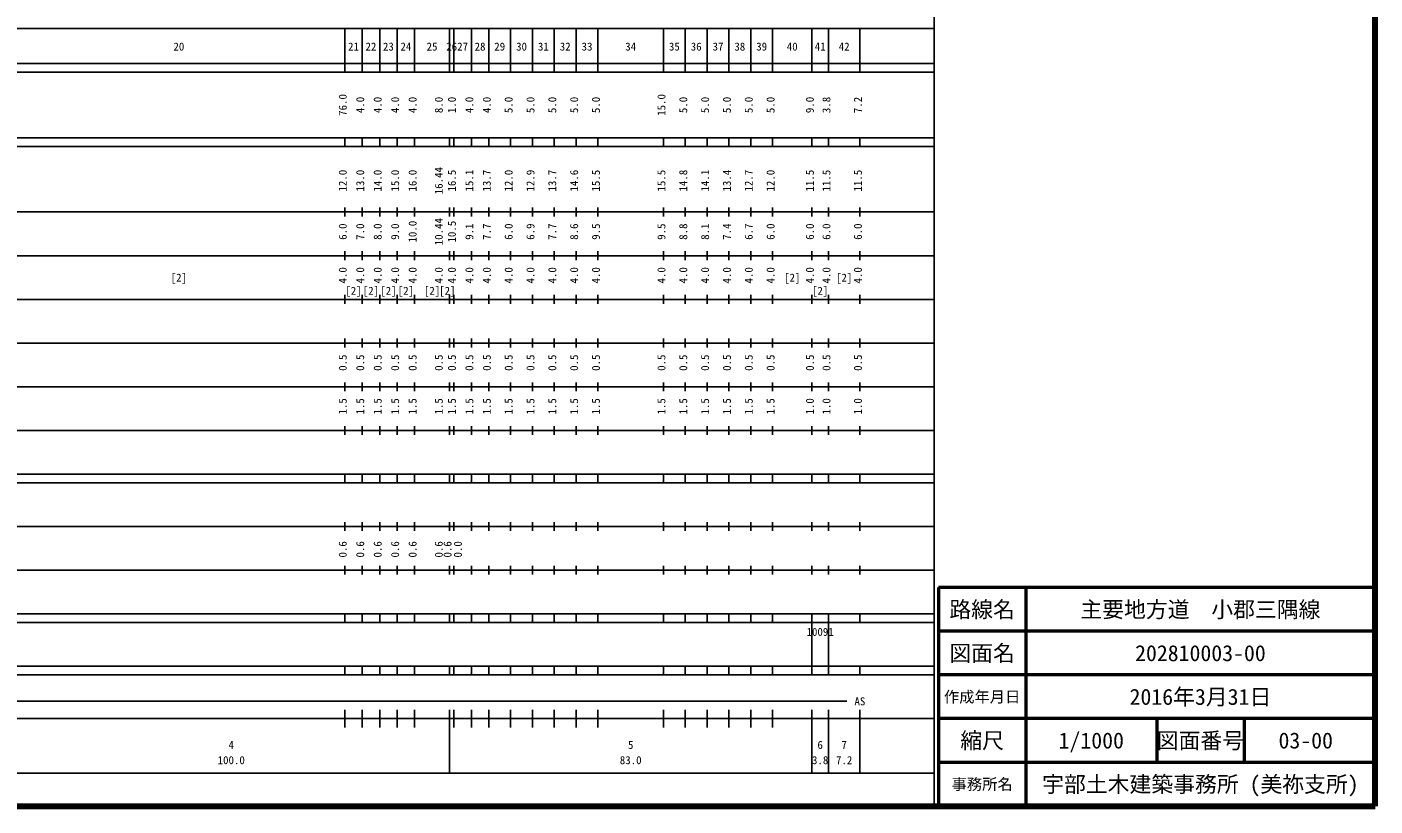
# Model space of a CAD drawing. Units: millimetres on the paper, enlarged 1000 times. Extents: x 40000 to 680000, y 20000 to 380000.
# Drawn here: x 371208 to 680000, y 20000 to 198357 of the extents above; entities that cross this region are included whole.
import ezdxf
from ezdxf.enums import TextEntityAlignment as Align

# ---------------------------------------------------------------- set-up
doc = ezdxf.new("R2010")
doc.units = ezdxf.units.MM
doc.header["$LTSCALE"] = 1000
for name, color, linetype, lineweight in [('M-TTL', 2, 'Continuous', 140), ('M-TTL-BAND', 7, 'Continuous', 25), ('M-TTL-FRAM', 2, 'Continuous', 50), ('M-TTL-LINE', 7, 'Continuous', 50)]:
    doc.layers.add(name, color=color, linetype=linetype, lineweight=lineweight)
doc.layers.add('M-TTL-TXT', color=7, linetype='Continuous')
doc.styles.add('ＭＳ ゴシック', font='')
doc.styles.get('ＭＳ ゴシック').set_extended_font_data('MS Gothic')

msp = doc.modelspace()

# ---------------------------------------------------------------- linework, layer by layer
at = {"layer": 'M-TTL'}
for p, q in [((680000, 20000), (680000, 380000)), ((40000, 20000), (680000, 20000))]:
    msp.add_line(p, q, dxfattribs=at)
at = {"layer": 'M-TTL-BAND'}
for p, q in [((579000, 20000), (579000, 370000)), ((68000, 198000), (579000, 198000)), ((444000, 188000), (444000, 198000)), ((448000, 188000), (448000, 198000)), ((452000, 188000), (452000, 198000)), ((456000, 188000), (456000, 198000)), ((460000, 188000), (460000, 198000)), ((468000, 188000), (468000, 198000)), ((469000, 188000), (469000, 198000)), ((473000, 188000), (473000, 198000)), ((477000, 188000), (477000, 198000)), ((482000, 188000), (482000, 198000)), ((487000, 188000), (487000, 198000)), ((492000, 188000), (492000, 198000)), ((497000, 188000), (497000, 198000)), ((502000, 188000), (502000, 198000)), ((517000, 188000), (517000, 198000)), ((522000, 188000), (522000, 198000)), ((527000, 188000), (527000, 198000)), ((532000, 188000), (532000, 198000)), ((537000, 188000), (537000, 198000)), ((542000, 188000), (542000, 198000)), ((551000, 188000), (551000, 198000)), ((554800, 188000), (554800, 198000)), ((562000, 188000), (562000, 198000)), ((40000, 190000), (579000, 190000)), ((40000, 188000), (579000, 188000)), ((40000, 173000), (579000, 173000)), ((444000, 171000), (444000, 173000)), ((448000, 171000), (448000, 173000)), ((452000, 171000), (452000, 173000)), ((456000, 171000), (456000, 173000)), ((460000, 171000), (460000, 173000)), ((468000, 171000), (468000, 173000)), ((469000, 171000), (469000, 173000)), ((473000, 171000), (473000, 173000)), ((477000, 171000), (477000, 173000)), ((482000, 171000), (482000, 173000)), ((487000, 171000), (487000, 173000)), ((492000, 171000), (492000, 173000)), ((497000, 171000), (497000, 173000)), ((502000, 171000), (502000, 173000)), ((517000, 171000), (517000, 173000)), ((522000, 171000), (522000, 173000)), ((527000, 171000), (527000, 173000)), ((532000, 171000), (532000, 173000)), ((537000, 171000), (537000, 173000)), ((542000, 171000), (542000, 173000)), ((551000, 171000), (551000, 173000)), ((554800, 171000), (554800, 173000)), ((562000, 171000), (562000, 173000)), ((40000, 171000), (579000, 171000)), ((40000, 156000), (579000, 156000)), ((444000, 155000), (444000, 157000)), ((448000, 155000), (448000, 157000)), ((452000, 155000), (452000, 157000)), ((456000, 155000), (456000, 157000)), ((460000, 155000), (460000, 157000)), ((468000, 155000), (468000, 157000)), ((469000, 155000), (469000, 157000)), ((473000, 155000), (473000, 157000)), ((477000, 155000), (477000, 157000)), ((482000, 155000), (482000, 157000)), ((487000, 155000), (487000, 157000)), ((492000, 155000), (492000, 157000)), ((497000, 155000), (497000, 157000)), ((502000, 155000), (502000, 157000)), ((517000, 155000), (517000, 157000)), ((522000, 155000), (522000, 157000)), ((527000, 155000), (527000, 157000)), ((532000, 155000), (532000, 157000)), ((537000, 155000), (537000, 157000)), ((542000, 155000), (542000, 157000)), ((551000, 155000), (551000, 157000)), ((554800, 155000), (554800, 157000)), ((562000, 155000), (562000, 157000)), ((46000, 146000), (579000, 146000)), ((444000, 145000), (444000, 147000)), ((448000, 145000), (448000, 147000)), ((452000, 145000), (452000, 147000)), ((456000, 145000), (456000, 147000)), ((460000, 145000), (460000, 147000)), ((468000, 145000), (468000, 147000)), ((469000, 145000), (469000, 147000)), ((473000, 145000), (473000, 147000)), ((477000, 145000), (477000, 147000)), ((482000, 145000), (482000, 147000)), ((487000, 145000), (487000, 147000)), ((492000, 145000), (492000, 147000)), ((497000, 145000), (497000, 147000)), ((502000, 145000), (502000, 147000)), ((517000, 145000), (517000, 147000)), ((522000, 145000), (522000, 147000)), ((527000, 145000), (527000, 147000)), ((532000, 145000), (532000, 147000)), ((537000, 145000), (537000, 147000)), ((542000, 145000), (542000, 147000)), ((551000, 145000), (551000, 147000)), ((554800, 145000), (554800, 147000)), ((562000, 145000), (562000, 147000)), ((52000, 136000), (579000, 136000)), ((444000, 135000), (444000, 137000)), ((448000, 135000), (448000, 137000)), ((452000, 135000), (452000, 137000)), ((456000, 135000), (456000, 137000)), ((460000, 135000), (460000, 137000)), ((468000, 135000), (468000, 137000)), ((469000, 135000), (469000, 137000)), ((473000, 135000), (473000, 137000)), ((477000, 135000), (477000, 137000)), ((482000, 135000), (482000, 137000)), ((487000, 135000), (487000, 137000)), ((492000, 135000), (492000, 137000)), ((497000, 135000), (497000, 137000)), ((502000, 135000), (502000, 137000)), ((517000, 135000), (517000, 137000)), ((522000, 135000), (522000, 137000)), ((527000, 135000), (527000, 137000)), ((532000, 135000), (532000, 137000)), ((537000, 135000), (537000, 137000)), ((542000, 135000), (542000, 137000)), ((551000, 135000), (551000, 137000)), ((554800, 135000), (554800, 137000)), ((562000, 135000), (562000, 137000)), ((444000, 125000), (444000, 127000)), ((448000, 125000), (448000, 127000)), ((452000, 125000), (452000, 127000)), ((456000, 125000), (456000, 127000)), ((460000, 125000), (460000, 127000)), ((468000, 125000), (468000, 127000)), ((469000, 125000), (469000, 127000)), ((473000, 125000), (473000, 127000)), ((477000, 125000), (477000, 127000)), ((482000, 125000), (482000, 127000)), ((487000, 125000), (487000, 127000)), ((492000, 125000), (492000, 127000)), ((497000, 125000), (497000, 127000)), ((502000, 125000), (502000, 127000)), ((517000, 125000), (517000, 127000)), ((522000, 125000), (522000, 127000)), ((527000, 125000), (527000, 127000)), ((532000, 125000), (532000, 127000)), ((537000, 125000), (537000, 127000)), ((542000, 125000), (542000, 127000)), ((551000, 125000), (551000, 127000)), ((554800, 125000), (554800, 127000)), ((562000, 125000), (562000, 127000)), ((46000, 126000), (579000, 126000)), ((52000, 116000), (579000, 116000)), ((444000, 115000), (444000, 117000)), ((448000, 115000), (448000, 117000)), ((452000, 115000), (452000, 117000)), ((456000, 115000), (456000, 117000)), ((460000, 115000), (460000, 117000)), ((468000, 115000), (468000, 117000)), ((469000, 115000), (469000, 117000)), ((473000, 115000), (473000, 117000)), ((477000, 115000), (477000, 117000)), ((482000, 115000), (482000, 117000)), ((487000, 115000), (487000, 117000)), ((492000, 115000), (492000, 117000)), ((497000, 115000), (497000, 117000)), ((502000, 115000), (502000, 117000)), ((517000, 115000), (517000, 117000)), ((522000, 115000), (522000, 117000)), ((527000, 115000), (527000, 117000)), ((532000, 115000), (532000, 117000)), ((537000, 115000), (537000, 117000)), ((542000, 115000), (542000, 117000)), ((551000, 115000), (551000, 117000)), ((554800, 115000), (554800, 117000)), ((562000, 115000), (562000, 117000)), ((46000, 106000), (579000, 106000)), ((444000, 105000), (444000, 107000)), ((448000, 105000), (448000, 107000)), ((452000, 105000), (452000, 107000)), ((456000, 105000), (456000, 107000)), ((460000, 105000), (460000, 107000)), ((468000, 105000), (468000, 107000)), ((469000, 105000), (469000, 107000)), ((473000, 105000), (473000, 107000)), ((477000, 105000), (477000, 107000)), ((482000, 105000), (482000, 107000)), ((487000, 105000), (487000, 107000)), ((492000, 105000), (492000, 107000)), ((497000, 105000), (497000, 107000)), ((502000, 105000), (502000, 107000)), ((517000, 105000), (517000, 107000)), ((522000, 105000), (522000, 107000)), ((527000, 105000), (527000, 107000)), ((532000, 105000), (532000, 107000)), ((537000, 105000), (537000, 107000)), ((542000, 105000), (542000, 107000)), ((551000, 105000), (551000, 107000)), ((554800, 105000), (554800, 107000)), ((562000, 105000), (562000, 107000)), ((40000, 96000), (579000, 96000)), ((444000, 94000), (444000, 96000)), ((448000, 94000), (448000, 96000)), ((452000, 94000), (452000, 96000)), ((456000, 94000), (456000, 96000)), ((460000, 94000), (460000, 96000)), ((468000, 94000), (468000, 96000)), ((469000, 94000), (469000, 96000)), ((473000, 94000), (473000, 96000)), ((477000, 94000), (477000, 96000)), ((482000, 94000), (482000, 96000)), ((487000, 94000), (487000, 96000)), ((492000, 94000), (492000, 96000)), ((497000, 94000), (497000, 96000)), ((502000, 94000), (502000, 96000)), ((517000, 94000), (517000, 96000)), ((522000, 94000), (522000, 96000)), ((527000, 94000), (527000, 96000)), ((532000, 94000), (532000, 96000)), ((537000, 94000), (537000, 96000)), ((542000, 94000), (542000, 96000)), ((551000, 94000), (551000, 96000)), ((554800, 94000), (554800, 96000)), ((562000, 94000), (562000, 96000)), ((40000, 94000), (579000, 94000)), ((49000, 84000), (579000, 84000)), ((444000, 83000), (444000, 85000)), ((448000, 83000), (448000, 85000)), ((452000, 83000), (452000, 85000)), ((456000, 83000), (456000, 85000)), ((460000, 83000), (460000, 85000)), ((468000, 83000), (468000, 85000)), ((469000, 83000), (469000, 85000)), ((473000, 83000), (473000, 85000)), ((477000, 83000), (477000, 85000)), ((482000, 83000), (482000, 85000)), ((487000, 83000), (487000, 85000)), ((492000, 83000), (492000, 85000)), ((497000, 83000), (497000, 85000)), ((502000, 83000), (502000, 85000)), ((517000, 83000), (517000, 85000)), ((522000, 83000), (522000, 85000)), ((527000, 83000), (527000, 85000)), ((532000, 83000), (532000, 85000)), ((537000, 83000), (537000, 85000)), ((542000, 83000), (542000, 85000)), ((551000, 83000), (551000, 85000)), ((554800, 83000), (554800, 85000)), ((562000, 83000), (562000, 85000)), ((444000, 73000), (444000, 75000)), ((448000, 73000), (448000, 75000)), ((452000, 73000), (452000, 75000)), ((456000, 73000), (456000, 75000)), ((460000, 73000), (460000, 75000)), ((468000, 73000), (468000, 75000)), ((469000, 73000), (469000, 75000)), ((473000, 73000), (473000, 75000)), ((477000, 73000), (477000, 75000)), ((482000, 73000), (482000, 75000)), ((487000, 73000), (487000, 75000)), ((492000, 73000), (492000, 75000)), ((497000, 73000), (497000, 75000)), ((502000, 73000), (502000, 75000)), ((517000, 73000), (517000, 75000)), ((522000, 73000), (522000, 75000)), ((527000, 73000), (527000, 75000)), ((532000, 73000), (532000, 75000)), ((537000, 73000), (537000, 75000)), ((542000, 73000), (542000, 75000)), ((551000, 73000), (551000, 75000)), ((554800, 73000), (554800, 75000)), ((562000, 73000), (562000, 75000)), ((40000, 74000), (579000, 74000)), ((40000, 64000), (579000, 64000)), ((40000, 62000), (579000, 62000)), ((444000, 62000), (444000, 64000)), ((448000, 62000), (448000, 64000)), ((452000, 62000), (452000, 64000)), ((456000, 62000), (456000, 64000)), ((460000, 62000), (460000, 64000)), ((468000, 62000), (468000, 64000)), ((469000, 62000), (469000, 64000)), ((473000, 62000), (473000, 64000)), ((477000, 62000), (477000, 64000)), ((482000, 62000), (482000, 64000)), ((487000, 62000), (487000, 64000)), ((492000, 62000), (492000, 64000)), ((497000, 62000), (497000, 64000)), ((502000, 62000), (502000, 64000)), ((517000, 62000), (517000, 64000)), ((522000, 62000), (522000, 64000)), ((527000, 62000), (527000, 64000)), ((532000, 62000), (532000, 64000)), ((537000, 62000), (537000, 64000)), ((542000, 62000), (542000, 64000)), ((551000, 62000), (551000, 64000)), ((551000, 52000), (551000, 62000)), ((554800, 62000), (554800, 64000)), ((554800, 52000), (554800, 62000)), ((562000, 62000), (562000, 64000)), ((40000, 52000), (579000, 52000)), ((40000, 50000), (579000, 50000)), ((444000, 50000), (444000, 52000)), ((448000, 50000), (448000, 52000)), ((452000, 50000), (452000, 52000)), ((456000, 50000), (456000, 52000)), ((460000, 50000), (460000, 52000)), ((468000, 50000), (468000, 52000)), ((469000, 50000), (469000, 52000)), ((473000, 50000), (473000, 52000)), ((477000, 50000), (477000, 52000)), ((482000, 50000), (482000, 52000)), ((487000, 50000), (487000, 52000)), ((492000, 50000), (492000, 52000)), ((497000, 50000), (497000, 52000)), ((502000, 50000), (502000, 52000)), ((517000, 50000), (517000, 52000)), ((522000, 50000), (522000, 52000)), ((527000, 50000), (527000, 52000)), ((532000, 50000), (532000, 52000)), ((537000, 50000), (537000, 52000)), ((542000, 50000), (542000, 52000)), ((551000, 50000), (551000, 52000)), ((554800, 50000), (554800, 52000)), ((562000, 50000), (562000, 52000)), ((71000, 44000), (559000, 44000)), ((444000, 38000), (444000, 42000)), ((448000, 38000), (448000, 42000)), ((452000, 38000), (452000, 42000)), ((456000, 38000), (456000, 42000)), ((460000, 38000), (460000, 42000)), ((468000, 27500), (468000, 42000)), ((469000, 38000), (469000, 42000)), ((473000, 38000), (473000, 42000)), ((477000, 38000), (477000, 42000)), ((482000, 38000), (482000, 42000)), ((487000, 38000), (487000, 42000)), ((492000, 38000), (492000, 42000)), ((497000, 38000), (497000, 42000)), ((502000, 38000), (502000, 42000)), ((517000, 38000), (517000, 42000)), ((522000, 38000), (522000, 42000)), ((527000, 38000), (527000, 42000)), ((532000, 38000), (532000, 42000)), ((537000, 38000), (537000, 42000)), ((542000, 38000), (542000, 42000)), ((551000, 27500), (551000, 42000)), ((554800, 27500), (554800, 42000)), ((562000, 27500), (562000, 42000)), ((40000, 40000), (579000, 40000)), ((68000, 27500), (579000, 27500))]:
    msp.add_line(p, q, dxfattribs=at)
at = {"layer": 'M-TTL-FRAM'}
for p, q in [((680000, 70000), (580000, 70000)), ((580000, 70000), (580000, 20000))]:
    msp.add_line(p, q, dxfattribs=at)
at = {"layer": 'M-TTL-LINE'}
for p, q in [((600000, 70000), (600000, 20000)), ((680000, 60000), (580000, 60000)), ((680000, 50000), (580000, 50000)), ((680000, 40000), (580000, 40000)), ((630000, 40000), (630000, 30000)), ((650000, 40000), (650000, 30000)), ((680000, 30000), (580000, 30000))]:
    msp.add_line(p, q, dxfattribs=at)

# ---------------------------------------------------------------- texts
at = {"layer": 'M-TTL-BAND', "style": 'ＭＳ ゴシック'}
for s, p in [('20', (406000, 192405)), ('21', (446000, 192405)), ('22', (450000, 192405)), ('23', (454000, 192405)), ('24', (458000, 192405)), ('25', (464000, 192405)), ('26', (468500, 192405)), ('27', (471000, 192405)), ('28', (475000, 192405)), ('29', (479500, 192405)), ('30', (484500, 192405)), ('31', (489500, 192405)), ('32', (494500, 192405)), ('33', (499500, 192405)), ('34', (509500, 192405)), ('35', (519500, 192405)), ('36', (524500, 192405)), ('37', (529500, 192405)), ('38', (534500, 192405)), ('39', (539500, 192405)), ('40', (546500, 192405)), ('41', (552900, 192405)), ('42', (558400, 192405)), ('[2]', (406000, 139500)), ('[2]', (446000, 136500)), ('[2]', (450000, 136500)), ('[2]', (454000, 136500)), ('[2]', (458000, 136500)), ('[2]', (464000, 136500)), ('[2]', (467500, 136500)), ('[2]', (546500, 139500)), ('[2]', (552900, 136500)), ('[2]', (558400, 139500)), ('AS', (562000, 42500)), ('4', (418000, 32523)), ('5', (509500, 32523)), ('6', (552900, 32523)), ('7', (558400, 32523)), ('100.0', (418000, 29033)), ('83.0', (509500, 29033)), ('3.8', (552900, 29033)), ('7.2', (558400, 29033))]:
    msp.add_text(s, height=1833, dxfattribs=at).set_placement(p, align=Align.BOTTOM_CENTER)
for s, p in [('76.0', (445000, 180500)), ('4.0', (449000, 180500)), ('4.0', (453000, 180500)), ('4.0', (457000, 180500)), ('4.0', (461000, 180500)), ('8.0', (467000, 180500)), ('1.0', (470000, 180500)), ('4.0', (474000, 180500)), ('4.0', (478000, 180500)), ('5.0', (483000, 180500)), ('5.0', (488000, 180500)), ('5.0', (493000, 180500)), ('5.0', (498000, 180500)), ('5.0', (503000, 180500)), ('15.0', (518000, 180500)), ('5.0', (523000, 180500)), ('5.0', (528000, 180500)), ('5.0', (533000, 180500)), ('5.0', (538000, 180500)), ('5.0', (543000, 180500)), ('9.0', (552000, 180500)), ('3.8', (555800, 180500)), ('7.2', (563000, 180500)), ('12.0', (445000, 163174)), ('13.0', (449000, 163174)), ('14.0', (453000, 163174)), ('15.0', (457000, 163174)), ('16.0', (461000, 163174)), ('16.44', (467000, 163174)), ('16.5', (470000, 163174)), ('15.1', (474000, 163174)), ('13.7', (478000, 163174)), ('12.0', (483000, 163174)), ('12.9', (488000, 163174)), ('13.7', (493000, 163174)), ('14.6', (498000, 163174)), ('15.5', (503000, 163174)), ('15.5', (518000, 163174)), ('14.8', (523000, 163174)), ('14.1', (528000, 163174)), ('13.4', (533000, 163174)), ('12.7', (538000, 163174)), ('12.0', (543000, 163174)), ('11.5', (552000, 163174)), ('11.5', (555800, 163174)), ('11.5', (563000, 163174)), ('10.44', (467000, 151500)), ('6.0', (445000, 151500)), ('7.0', (449000, 151500)), ('8.0', (453000, 151500)), ('9.0', (457000, 151500)), ('10.0', (461000, 151500)), ('10.5', (470000, 151500)), ('9.1', (474000, 151500)), ('7.7', (478000, 151500)), ('6.0', (483000, 151500)), ('6.9', (488000, 151500)), ('7.7', (493000, 151500)), ('8.6', (498000, 151500)), ('9.5', (503000, 151500)), ('9.5', (518000, 151500)), ('8.8', (523000, 151500)), ('8.1', (528000, 151500)), ('7.4', (533000, 151500)), ('6.7', (538000, 151500)), ('6.0', (543000, 151500)), ('6.0', (552000, 151500)), ('6.0', (555800, 151500)), ('6.0', (563000, 151500)), ('4.0', (445000, 141500)), ('4.0', (449000, 141500)), ('4.0', (453000, 141500)), ('4.0', (457000, 141500)), ('4.0', (461000, 141500)), ('4.0', (467000, 141500)), ('4.0', (470000, 141500)), ('4.0', (474000, 141500)), ('4.0', (478000, 141500)), ('4.0', (483000, 141500)), ('4.0', (488000, 141500)), ('4.0', (493000, 141500)), ('4.0', (498000, 141500)), ('4.0', (503000, 141500)), ('4.0', (518000, 141500)), ('4.0', (523000, 141500)), ('4.0', (528000, 141500)), ('4.0', (533000, 141500)), ('4.0', (538000, 141500)), ('4.0', (543000, 141500)), ('4.0', (552000, 141500)), ('4.0', (555800, 141500)), ('4.0', (563000, 141500)), ('0.5', (445000, 121500)), ('0.5', (449000, 121500)), ('0.5', (453000, 121500)), ('0.5', (457000, 121500)), ('0.5', (461000, 121500)), ('0.5', (467000, 121500)), ('0.5', (470000, 121500)), ('0.5', (474000, 121500)), ('0.5', (478000, 121500)), ('0.5', (483000, 121500)), ('0.5', (488000, 121500)), ('0.5', (493000, 121500)), ('0.5', (498000, 121500)), ('0.5', (503000, 121500)), ('0.5', (518000, 121500)), ('0.5', (523000, 121500)), ('0.5', (528000, 121500)), ('0.5', (533000, 121500)), ('0.5', (538000, 121500)), ('0.5', (543000, 121500)), ('0.5', (552000, 121500)), ('0.5', (555800, 121500)), ('0.5', (563000, 121500)), ('1.5', (445000, 111500)), ('1.5', (449000, 111500)), ('1.5', (453000, 111500)), ('1.5', (457000, 111500)), ('1.5', (461000, 111500)), ('1.5', (467000, 111500)), ('1.5', (470000, 111500)), ('1.5', (474000, 111500)), ('1.5', (478000, 111500)), ('1.5', (483000, 111500)), ('1.5', (488000, 111500)), ('1.5', (493000, 111500)), ('1.5', (498000, 111500)), ('1.5', (503000, 111500)), ('1.5', (518000, 111500)), ('1.5', (523000, 111500)), ('1.5', (528000, 111500)), ('1.5', (533000, 111500)), ('1.5', (538000, 111500)), ('1.5', (543000, 111500)), ('1.0', (552000, 111500)), ('1.0', (555800, 111500)), ('1.0', (563000, 111500)), ('0.6', (445000, 78764)), ('0.6', (449000, 78764)), ('0.6', (453000, 78764)), ('0.6', (457000, 78764)), ('0.6', (461000, 78764)), ('0.6', (467000, 78764)), ('0.6', (469000, 78764)), ('0.0', (471370, 78764))]:
    msp.add_text(s, height=1833, rotation=90, dxfattribs=at).set_placement(p, align=Align.BOTTOM_CENTER)
msp.add_text('10091', height=1833, dxfattribs=at).set_placement((549775, 58405), align=Align.BOTTOM_LEFT)
at = {"layer": 'M-TTL-TXT', "style": 'ＭＳ ゴシック'}
for s, height, p in [('路線名', 3666, (590000, 65000)), ('路線名', 3666, (590000, 65000)), ('主要地方道\u3000小郡三隅線', 3666, (640000, 65000)), ('図面名', 3666, (590000, 55000)), ('図面名', 3666, (590000, 55000)), ('202810003-00', 3666, (640000, 55000)), ('作成年月日', 2566, (590000, 45000)), ('作成年月日', 2566, (590000, 45000)), ('2016年3月31日', 3666, (640000, 45000)), ('縮尺', 3666, (590000, 35000)), ('縮尺', 3666, (590000, 35000)), ('1/1000', 3666, (615000, 35000)), ('図面番号', 3666, (640000, 35000)), ('図面番号', 3666, (640000, 35000)), ('03-00', 3666, (664125, 35000)), ('事務所名', 2566, (590000, 25000)), ('事務所名', 2566, (590000, 25000)), ('宇部土木建築事務所 (美祢支所)', 3666, (640000, 25000))]:
    msp.add_text(s, height=height, dxfattribs=at).set_placement(p, align=Align.MIDDLE_CENTER)

doc.saveas('drawing.dxf')
